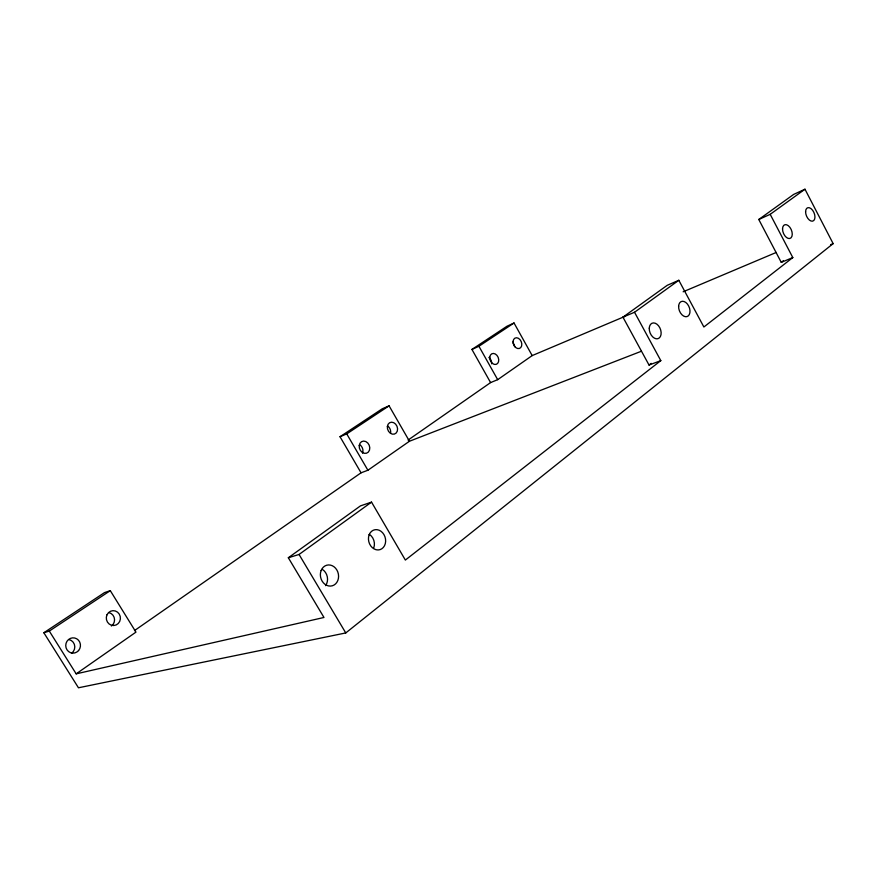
<?xml version="1.0" encoding="UTF-8"?>
<svg xmlns="http://www.w3.org/2000/svg" width="877" height="877" viewBox="0 0 877 877"><rect width="100%" height="100%" fill="white"/><g stroke="black" fill="none" stroke-linecap="round" stroke-linejoin="round"><path stroke-width="1.32" d="M43.85 632.755L49.298 631.078L76.178 673.854L135.957 632.131L110.294 590.649L104.506 592.611L43.85 632.755L78.459 687.787L345.768 632.942L833.15 243.631L804.976 189.213L793.652 194.42L758.78 219.491L781.254 262.355L792.808 257.575L770.192 214.328L804.976 189.213M792.808 257.575L703.88 327L678.82 280.289L634.531 312.256L660.809 360.633L405.36 560.063L371.541 502.126L360.48 505.876L288.336 557.75L323.975 617.474L76.178 673.854M678.82 280.289L667.254 285.299L622.944 317.156L649.024 365.04L651.183 363.363M781.254 262.355L783.38 260.71M288.336 557.75L299.057 554.461L371.541 502.126M134.466 630.607L361.05 472.813L367.901 470.247L409.46 441.241L641.208 351.315M408.09 440.057L490.594 382.591L497.687 379.664L532.186 355.591L625.268 316.246M361.05 472.813L340.024 436.735L382.251 408.792L389.081 405.832L409.46 441.241M490.594 382.591L471.925 349.441L506.994 326.233L514.032 322.999L532.186 355.591M49.298 631.078L110.294 590.649M340.024 436.735L346.744 433.896L389.081 405.832M471.925 349.441L478.919 346.272L514.032 322.999M758.78 219.491L770.192 214.328M622.944 317.156L634.531 312.256M683.139 291.789L776.233 252.455M830.618 244.683L833.15 243.631M649.024 365.04L660.809 360.633M299.057 554.461L345.768 632.942M346.744 433.896L367.901 470.247M478.919 346.272L497.687 379.664M322.243 569.326A10.524 8.956 76.8 0 1 325.542 585.65M369.316 534.334A10.173 8.408 74.4 0 1 373.723 547.982M387.612 425.97A6.139 4.922 67.6 0 1 390.649 432.789M359.822 444.771A6.26 5.119 68 0 1 362.541 453.168M512.957 342.797A5.613 4.089 66.6 0 1 514.678 346.722M488.862 357.476A5.711 4.242 66.7 0 1 491.657 363.823M69.053 639.596A7.586 7.312 -82.2 0 1 71.486 653.321M108.978 612.628A7.367 7.016 84.5 0 1 111.401 626.014M513.089 341.372A5.646 4.1 66.6 0 0 519.217 348.52A5.646 4.1 66.6 0 0 520.028 339.651A5.646 4.1 66.6 0 0 513.089 341.372M489.761 357.158A5.744 4.253 66.8 0 0 496.042 364.404A5.744 4.253 66.8 0 0 496.93 355.338A5.744 4.253 66.8 0 0 489.761 357.158M387.371 426.441A6.194 4.933 67.7 0 0 394.376 434.093A6.194 4.933 67.7 0 0 395.615 424.117A6.194 4.933 67.7 0 0 387.371 426.441M359.23 445.483A6.314 5.13 68 0 0 366.443 453.234A6.314 5.13 68 0 0 367.792 443.017A6.314 5.13 68 0 0 359.23 445.483M107.038 614.711A7.433 7.049 83.8 0 0 113.791 625.52A7.433 7.049 83.8 0 0 119.239 614.064A7.433 7.049 83.8 0 0 107.038 614.711M78.557 650.57A7.652 7.356 -83.8 0 0 74.677 637.996A7.652 7.356 -83.8 0 0 66.093 647.873A7.652 7.356 -83.8 0 0 78.557 650.57M678.623 306.314A8.068 5.218 68.2 0 0 686.888 316.63A8.068 5.218 68.2 0 0 687.425 304.067A8.068 5.218 68.2 0 0 678.623 306.314M649.265 328.184A8.277 5.492 68.4 0 0 657.838 338.708A8.277 5.492 68.4 0 0 658.495 325.729A8.277 5.492 68.4 0 0 649.265 328.184M805.59 211.741A7.169 4.111 67.4 0 0 812.584 221.157A7.169 4.111 67.4 0 0 812.65 210.316A7.169 4.111 67.4 0 0 805.59 211.741M782.536 228.908A7.334 4.297 67.5 0 0 789.76 238.5A7.334 4.297 67.5 0 0 789.903 227.351A7.334 4.297 67.5 0 0 782.536 228.908M369.14 534.838A10.294 8.452 74.3 0 0 378.075 549.956A10.294 8.452 74.3 0 0 383.929 534.553A10.294 8.452 74.3 0 0 369.14 534.838M321.135 570.532A10.656 9.011 76.6 0 0 330.454 586.088A10.656 9.011 76.6 0 0 336.823 569.929A10.656 9.011 76.6 0 0 321.135 570.532"/></g></svg>
